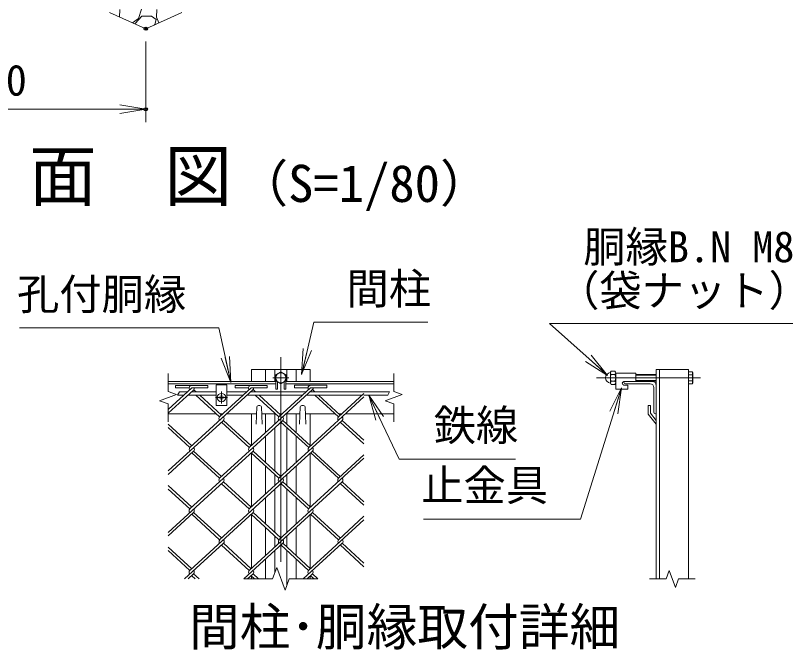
# Model space of a CAD drawing. Units: millimetres at full size; details may follow other scales. Extents: x -16800 to 16800, y -11880 to 11880.
# Drawn here: x -7879 to -3100, y -7895 to -3960 of the extents above; entities that cross this region are included whole.
import ezdxf
from ezdxf.enums import TextEntityAlignment as Align

# ---------------------------------------------------------------- set-up
doc = ezdxf.new("R2010")
doc.units = ezdxf.units.MM
doc.header["$LTSCALE"] = 40
doc.header["$PDMODE"] = 32
doc.header["$PDSIZE"] = 20
doc.linetypes.add('USER1', pattern=[50.8, 31.75, -6.35, 6.35, -6.35])
for name, color, linetype, lineweight in [('0-0_D-STR1', 1, 'Continuous', 18), ('0-1_D-BMK', 2, 'USER1', 13), ('0-2_D-STR3', 3, 'Continuous', 13), ('0-3_D-STR4', 7, 'Continuous', 18), ('0-5_D-DCR-HCH', 7, 'Continuous', 13), ('0-6_D-STR-DIM', 7, 'Continuous', 13), ('0-7_0', 7, 'Continuous', 18), ('0-9_D-STR-TXT', 7, 'Continuous', 13), ('0-A_D-STR2', 7, 'Continuous', 13), ('0-B_D-TTL-TXT', 7, 'Continuous', 13)]:
    doc.layers.add(name, color=color, linetype=linetype, lineweight=lineweight)
doc.layers.add('0-8_Defpoints', color=253, linetype='Continuous')
doc.styles.add('ＭＳ ゴシック', font='')
doc.styles.get('ＭＳ ゴシック').set_extended_font_data('MS Gothic')

# ---------------------------------------------------------------- blocks, each defined once
blk = doc.blocks.new('_Open')
at = {"layer": '0-7_0'}
blk.add_line((-40, 6.67), (0, 0), dxfattribs=at)
blk.add_lwpolyline([(-40, -6.67), (0, 0), (-40, 0)], dxfattribs=at)

msp = doc.modelspace()

# ---------------------------------------------------------------- linework, layer by layer
at = {"layer": '0-0_D-STR1'}
for p, q in [((-6413.9, -6156.57), (-6048.9, -6156.57)), ((-6413.9, -6231.57), (-6413.9, -6156.57)), ((-6326.4, -6231.57), (-6326.4, -6156.57)), ((-6268.9, -6156.57), (-6268.9, -6231.57)), ((-6193.9, -6156.57), (-6193.9, -6231.57)), ((-6136.4, -6231.57), (-6136.4, -6156.57)), ((-6048.9, -6231.57), (-6048.9, -6156.57)), ((-3902.79, -7456.57), (-3902.79, -6156.57)), ((-3902.79, -6156.57), (-3702.79, -6156.57)), ((-3882.79, -7456.57), (-3882.79, -6156.57)), ((-3702.79, -7456.57), (-3702.79, -6156.57)), ((-6931.4, -6231.57), (-6262.65, -6231.57)), ((-6931.4, -6246.57), (-6262.65, -6246.57)), ((-6200.15, -6231.57), (-5531.4, -6231.57)), ((-6200.15, -6246.57), (-5531.4, -6246.57)), ((-4102.79, -6231.57), (-3927.79, -6231.57)), ((-4102.79, -6236.57), (-4102.79, -6231.57)), ((-4092.79, -6246.57), (-3940.29, -6246.57)), ((-3902.79, -6256.57), (-3902.79, -6431.57)), ((-3917.79, -6269.07), (-3917.79, -6421.57)), ((-6381.4, -6389.68), (-6385.15, -6497.18)), ((-6351.4, -6389.68), (-6347.65, -6497.18)), ((-6111.4, -6389.68), (-6115.15, -6497.18)), ((-6081.4, -6389.68), (-6077.65, -6497.18)), ((-3952.79, -6379.68), (-3952.79, -6434.68)), ((-3937.79, -6379.68), (-3952.79, -6379.68)), ((-3937.79, -6379.68), (-3937.79, -6429.07)), ((-6931.4, -6431.57), (-6633.51, -6431.57)), ((-6609.82, -6431.57), (-6590.25, -6431.57)), ((-6567.16, -6431.57), (-6382.86, -6431.57)), ((-6413.9, -6628.93), (-6413.9, -6431.57)), ((-6264.87, -6431.57), (-6349.94, -6431.57)), ((-6326.4, -6548.75), (-6326.4, -6431.57)), ((-6268.9, -6431.57), (-6268.9, -6496.06)), ((-6221.62, -6431.57), (-6241.19, -6431.57)), ((-6112.86, -6431.57), (-6198.53, -6431.57)), ((-6193.9, -6431.57), (-6193.9, -6496.6)), ((-6136.4, -6549.29), (-6136.4, -6431.57)), ((-5896.23, -6431.57), (-6079.94, -6431.57)), ((-6048.9, -6629.47), (-6048.9, -6431.57)), ((-5852.98, -6431.57), (-5872.55, -6431.57)), ((-5531.4, -6431.57), (-5829.29, -6431.57)), ((-3952.79, -6434.68), (-3902.79, -6497.18)), ((-3937.79, -6429.07), (-3902.79, -6474.32)), ((-3907.79, -6431.57), (-3902.79, -6431.57)), ((-6268.9, -6517.76), (-6268.9, -6787.32)), ((-6193.9, -6518.3), (-6193.9, -6786.83)), ((-6326.4, -6734.63), (-6326.4, -6570.45)), ((-6136.4, -6734.14), (-6136.4, -6570.99)), ((-6413.9, -7010.13), (-6413.9, -6676.15)), ((-6048.9, -7010.62), (-6048.9, -6675.67)), ((-6326.4, -6929.95), (-6326.4, -6756.33)), ((-6136.4, -6930.44), (-6136.4, -6755.84)), ((-6268.9, -6809.02), (-6268.9, -6877.26)), ((-6193.9, -6808.53), (-6193.9, -6877.75)), ((-6268.9, -6898.96), (-6268.9, -7168.52)), ((-6193.9, -6899.45), (-6193.9, -7168.03)), ((-6326.4, -7115.83), (-6326.4, -6951.65)), ((-6136.4, -7115.34), (-6136.4, -6952.14)), ((-6413.9, -7391.32), (-6413.9, -7057.35)), ((-6048.9, -7391.81), (-6048.9, -7056.86)), ((-6326.4, -7311.15), (-6326.4, -7137.53)), ((-6136.4, -7311.63), (-6136.4, -7137.04)), ((-6268.9, -7190.22), (-6268.9, -7258.46)), ((-6193.9, -7189.73), (-6193.9, -7258.95)), ((-6268.9, -7280.16), (-6268.9, -7418.65)), ((-6193.9, -7280.65), (-6193.9, -7494.5)), ((-6326.4, -7456.57), (-6326.4, -7332.85)), ((-6136.4, -7456.57), (-6136.4, -7333.34)), ((-6413.9, -7456.57), (-6413.9, -7438.55)), ((-6048.9, -7456.57), (-6048.9, -7438.06))]:
    msp.add_line(p, q, dxfattribs=at)
for centre, radius, start, end in [((-4092.79, -6236.57), 10, 180, 270), ((-3940.29, -6269.07), 22.5, 0, 90), ((-3927.79, -6256.57), 25, 0, 90), ((-6366.4, -6395.93), 16.25, 22.61986, 157.38014), ((-6096.4, -6395.93), 16.25, 22.61986, 157.38014), ((-3907.79, -6421.57), 10, 180, 270)]:
    msp.add_arc(centre, radius, start, end, dxfattribs=at)
at = {"layer": '0-1_D-BMK'}
for p, q in [((-6231.4, -6081.57), (-6231.4, -7456.57)), ((-6181.4, -6209.07), (-6281.4, -6209.07)), ((-4273.95, -6209.07), (-3627.79, -6209.07)), ((-6600.04, -6294.37), (-6600.04, -6368.77)), ((-6637.24, -6331.57), (-6562.84, -6331.57))]:
    msp.add_line(p, q, dxfattribs=at)
at = {"layer": '0-2_D-STR3'}
for p, q in [((-4186.54, -6177.9), (-4186.54, -6239.63)), ((-4186.54, -6177.9), (-4186.54, -6239.63)), ((-4159.04, -6168.57), (-4181.54, -6168.57)), ((-4181.54, -6188.82), (-4159.04, -6188.82)), ((-4154.04, -6177.9), (-4154.04, -6239.63)), ((-4154.04, -6177.9), (-4154.04, -6239.63)), ((-4154.04, -6179.07), (-4029.04, -6179.07)), ((-4154.04, -6179.07), (-4154.04, -6279.07)), ((-4029.04, -6179.07), (-4029.04, -6231.57)), ((-3902.79, -6189.07), (-4029.04, -6189.07)), ((-3902.79, -6192.82), (-4029.04, -6192.82)), ((-3702.79, -6171.55), (-3679.77, -6171.55)), ((-3702.79, -6171.55), (-3702.79, -6246.6)), ((-3702.79, -6190.31), (-3679.77, -6190.31)), ((-3676.29, -6177.57), (-3679.77, -6171.55)), ((-3676.29, -6177.57), (-3676.29, -6240.57)), ((-6632.54, -6381.57), (-6632.54, -6251.57)), ((-6262.65, -6228.56), (-6262.65, -6279.07)), ((-6252.65, -6234.33), (-6252.65, -6279.07)), ((-6210.15, -6234.33), (-6210.15, -6279.07)), ((-6200.15, -6228.56), (-6200.15, -6279.07)), ((-4181.54, -6229.32), (-4159.04, -6229.32)), ((-4159.04, -6249.57), (-4181.54, -6249.57)), ((-4102.79, -6231.57), (-4029.04, -6231.57)), ((-4102.79, -6254.07), (-4079.04, -6254.07)), ((-4079.04, -6254.07), (-4079.04, -6279.07)), ((-3902.79, -6225.32), (-4029.04, -6225.32)), ((-3902.79, -6229.07), (-4029.04, -6229.07)), ((-3702.79, -6227.84), (-3679.77, -6227.84)), ((-3702.79, -6246.6), (-3679.77, -6246.6)), ((-3676.29, -6240.57), (-3679.77, -6246.6)), ((-6861.1, -6296.57), (-6811.57, -6296.57)), ((-6787.88, -6296.57), (-6632.54, -6296.57)), ((-6567.54, -6296.57), (-6442.93, -6296.57)), ((-6419.84, -6296.57), (-6074.29, -6296.57)), ((-6262.65, -6279.07), (-6252.65, -6279.07)), ((-6210.15, -6279.07), (-6200.15, -6279.07)), ((-6051.2, -6296.57), (-5557.21, -6296.57)), ((-4154.04, -6279.07), (-4079.04, -6279.07)), ((-6872.65, -6316.57), (-6833.39, -6316.57)), ((-6809.71, -6316.57), (-6632.54, -6316.57)), ((-6609.18, -6329.61), (-6616.79, -6329.74)), ((-6616.79, -6329.74), (-6616.79, -6333.4)), ((-6616.79, -6329.74), (-6616.79, -6333.4)), ((-6609.18, -6333.53), (-6616.79, -6333.4)), ((-6604.54, -6327.25), (-6609.18, -6329.61)), ((-6604.54, -6335.9), (-6609.18, -6333.53)), ((-6604.45, -6327.16), (-6602, -6322.55)), ((-6604.45, -6335.99), (-6602, -6340.6)), ((-6601.87, -6314.82), (-6602, -6322.55)), ((-6601.87, -6348.32), (-6602, -6340.6)), ((-6601.99, -6314.82), (-6598.21, -6314.82)), ((-6601.87, -6348.32), (-6598.21, -6348.32)), ((-6598.21, -6314.82), (-6598.08, -6322.55)), ((-6598.21, -6348.32), (-6598.08, -6340.6)), ((-6595.63, -6327.16), (-6598.08, -6322.55)), ((-6595.63, -6335.99), (-6598.08, -6340.6)), ((-6595.53, -6327.25), (-6590.89, -6329.61)), ((-6595.53, -6335.9), (-6590.89, -6333.53)), ((-6590.89, -6333.53), (-6583.29, -6333.4)), ((-6567.54, -6316.57), (-6464.75, -6316.57)), ((-6441.66, -6316.57), (-6096.12, -6316.57)), ((-6073.02, -6316.57), (-5727.48, -6316.57)), ((-5715.99, -6316.57), (-5568.75, -6316.57)), ((-6567.54, -6381.57), (-6632.54, -6381.57))]:
    msp.add_line(p, q, dxfattribs=at)
msp.add_lwpolyline([(-6198.9, -6190.31), (-6231.4, -6171.55), (-6263.9, -6190.31), (-6263.9, -6227.84), (-6231.4, -6246.6), (-6198.9, -6227.84)], close=True, dxfattribs=at)
for points in [[(-6632.54, -6251.57), (-6567.54, -6251.57), (-6567.54, -6381.57)], [(-6590.89, -6329.61), (-6583.29, -6329.74), (-6583.29, -6333.4)]]:
    msp.add_lwpolyline(points, dxfattribs=at)
for centre, radius in [((-6231.4, -6209.07), 31.25), ((-6600.04, -6331.57), 26.25)]:
    msp.add_circle(centre, radius, dxfattribs=at)
for centre, radius, start, end in [((-4184.04, -6209.07), 32.5, 97.16806, 262.83194), ((-4188.4, -6174.35), 2.5, 277.16806, 350.16084), ((-4173.85, -6178.7), 12.71, 127.21089, 232.78911), ((-4143.03, -6209.07), 43.51, 152.26063, 207.73937), ((-4166.72, -6178.7), 12.71, 307.21089, 52.78911), ((-4197.54, -6209.07), 43.51, 332.26063, 27.73937), ((-3693.48, -6180.93), 16.61, 325.61585, 34.38415), ((-3738.96, -6209.07), 62.1, 342.4121, 17.5879), ((-4188.4, -6243.8), 2.5, 16.57981, 82.83194), ((-4173.79, -6239.45), 12.75, 127.42505, 232.57495), ((-4166.78, -6239.45), 12.75, 307.42505, 52.57495), ((-4102.79, -6242.82), 11.25, 90, 270), ((-3693.48, -6237.22), 16.61, 325.61585, 34.38415)]:
    msp.add_arc(centre, radius, start, end, dxfattribs=at)
at = {"layer": '0-3_D-STR4'}
msp.add_lwpolyline([(-7295.08, -3942.48), (-7070.08, -4042.48), (-6845.08, -3942.48)], dxfattribs=at)
at = {"layer": '0-5_D-DCR-HCH'}
for p, q in [((-7230.27, -3922.93), (-7232.53, -3970.28)), ((-7135.97, -4010.33), (-7094.57, -3964.33)), ((-7115.27, -3978.13), (-7096.87, -3920.63)), ((-7094.57, -3964.33), (-7034.77, -3964.33)), ((-7034.77, -3964.33), (-7004.87, -3985.03)), ((-7000.27, -3922.93), (-7002.57, -3971.23)), ((-7151.63, -4006.23), (-7115.27, -3978.13)), ((-7133.72, -4014.2), (-7135.97, -4010.33)), ((-7004.87, -3985.03), (-7014.07, -4017.23)), ((-7002.57, -3971.23), (-6987.94, -4005.97)), ((-7069.01, -4042), (-7071.62, -4041.79)), ((-7014.07, -4017.23), (-7018.49, -4019.55))]:
    msp.add_line(p, q, dxfattribs=at)
at = {"layer": '0-6_D-STR-DIM'}
for p, q in [((-7070.08, -4122.48), (-7070.08, -4622.48)), ((-9070.08, -4542.48), (-7070.08, -4542.48)), ((-6931.4, -6181.57), (-6931.4, -6293.09)), ((-5531.4, -6181.57), (-5531.4, -6293.09)), ((-6878.54, -6312.33), (-6931.4, -6293.09)), ((-6861.1, -6296.57), (-6872.65, -6316.57)), ((-5557.21, -6296.57), (-5568.75, -6316.57)), ((-6984.26, -6350.81), (-6878.54, -6312.33)), ((-6931.4, -6370.05), (-6984.26, -6350.81)), ((-6931.4, -6370.05), (-6931.4, -6481.57)), ((-5531.4, -6370.05), (-5531.4, -6481.57)), ((-6282.7, -7456.57), (-6257.05, -7386.1)), ((-6257.05, -7386.1), (-6205.75, -7527.05)), ((-3822.02, -7403.71), (-3841.26, -7456.57)), ((-3783.55, -7509.43), (-3822.02, -7403.71)), ((-6282.7, -7456.57), (-6461.4, -7456.57)), ((-6205.75, -7527.05), (-6180.1, -7456.57)), ((-6001.4, -7456.57), (-6180.1, -7456.57)), ((-3944.04, -7456.57), (-3841.26, -7456.57)), ((-3764.31, -7456.57), (-3783.55, -7509.43)), ((-3764.31, -7456.57), (-3661.54, -7456.57))]:
    msp.add_line(p, q, dxfattribs=at)
msp.add_lwpolyline([(-5531.4, -6370.05), (-5584.26, -6350.81), (-5478.54, -6312.33), (-5531.4, -6293.09)], dxfattribs=at)
at = {"layer": '0-8_Defpoints'}
for p in [(-7070.08, -4042.48), (-7070.08, -4542.48)]:
    msp.add_point(p, dxfattribs=at)
at = {"layer": '0-9_D-STR-TXT'}
for points in [[(-5318.66, -5864.42), (-6027.94, -5864.42), (-6102.09, -6187.05)], [(-2680.96, -5872.09), (-4564.86, -5872.09), (-4205.33, -6192.53)], [(-7852.36, -5899.66), (-6616.18, -5899.66), (-6542.92, -6236.25)], [(-5347.19, -7086.91), (-4371.92, -7086.91), (-4118.82, -6273.84)], [(-4774.96, -6714.6), (-5498.45, -6714.6), (-5685.56, -6318.38)]]:
    msp.add_lwpolyline(points, dxfattribs=at)
at = {"layer": '0-A_D-STR2'}
for p, q in [((-6884.36, -6271.64), (-6884.36, -6255.64)), ((-6884.36, -6255.64), (-6684.36, -6255.64)), ((-6684.36, -6271.64), (-6684.36, -6255.64)), ((-6515.72, -6271.64), (-6515.72, -6255.64)), ((-6515.72, -6255.64), (-6315.72, -6255.64)), ((-6315.72, -6271.64), (-6315.72, -6255.64)), ((-6146.81, -6271.39), (-6146.81, -6255.39)), ((-6146.81, -6255.39), (-5946.81, -6255.39)), ((-5946.81, -6271.39), (-5946.81, -6255.39)), ((-6784.36, -6271.64), (-6931.4, -6406.38)), ((-6772.52, -6282.49), (-6931.4, -6428.08)), ((-6884.36, -6271.64), (-6800.42, -6271.64)), ((-6404.17, -6282.22), (-6796.47, -6641.69)), ((-6784.36, -6271.64), (-6684.36, -6271.64)), ((-6780.83, -6296.57), (-6784.36, -6293.34)), ((-6757.15, -6296.57), (-6772.52, -6282.49)), ((-6415.72, -6271.64), (-6611.88, -6451.39)), ((-6515.72, -6271.64), (-6431.78, -6271.64)), ((-6035.54, -6282.22), (-6427.83, -6641.69)), ((-6412.2, -6296.57), (-6416.02, -6293.07)), ((-6415.72, -6271.64), (-6315.72, -6271.64)), ((-6388.51, -6296.57), (-6404.17, -6282.22)), ((-6046.81, -6271.39), (-6243.24, -6451.39)), ((-6146.81, -6271.39), (-6062.87, -6271.39)), ((-6043.56, -6296.57), (-6047.38, -6293.07)), ((-6046.81, -6271.39), (-5946.81, -6271.39)), ((-6019.87, -6296.57), (-6035.54, -6282.22)), ((-5715.99, -6306.04), (-5874.6, -6451.39)), ((-6611.88, -6451.39), (-6759.01, -6316.57)), ((-6600.04, -6440.54), (-6735.33, -6316.57)), ((-6243.24, -6451.39), (-6390.37, -6316.57)), ((-6231.4, -6440.54), (-6366.69, -6316.57)), ((-5715.99, -6327.75), (-6058.92, -6641.99)), ((-5874.6, -6451.39), (-6021.73, -6316.57)), ((-5862.76, -6440.54), (-5998.05, -6316.57)), ((-6588.49, -6472.82), (-6931.4, -6787.04)), ((-6784.63, -6630.84), (-6931.4, -6496.35)), ((-6219.86, -6472.82), (-6612.15, -6832.29)), ((-6427.83, -6641.69), (-6600.31, -6483.64)), ((-6415.99, -6630.84), (-6588.46, -6472.79)), ((-5851.22, -6472.82), (-6243.51, -6832.29)), ((-6058.92, -6641.99), (-6231.7, -6483.67)), ((-6047.08, -6631.14), (-6219.86, -6472.82)), ((-5715.99, -6618.44), (-5863.06, -6483.67)), ((-5715.99, -6596.74), (-5851.22, -6472.82)), ((-6796.47, -6641.69), (-6931.4, -6518.05)), ((-6772.78, -6663.39), (-6931.4, -6808.74)), ((-6404.15, -6663.39), (-6796.47, -7022.89)), ((-6612.15, -6832.29), (-6784.63, -6674.24)), ((-6600.31, -6821.44), (-6772.78, -6663.39)), ((-6035.54, -6663.42), (-6427.83, -7022.89)), ((-6243.51, -6832.29), (-6415.99, -6674.24)), ((-6231.67, -6821.44), (-6404.15, -6663.39)), ((-5874.9, -6832.32), (-6046.35, -6675.22)), ((-5863.06, -6821.47), (-6035.54, -6663.42)), ((-5715.99, -6686.7), (-5874.9, -6832.32)), ((-5715.99, -6708.4), (-6059.19, -7022.89)), ((-6588.46, -6853.99), (-6931.4, -7168.23)), ((-6784.63, -7012.04), (-6931.4, -6877.54)), ((-6219.83, -6853.99), (-6612.15, -7213.49)), ((-6427.83, -7022.89), (-6599.27, -6865.79)), ((-6415.99, -7012.04), (-6588.46, -6853.99)), ((-5851.22, -6854.02), (-6243.51, -7213.49)), ((-6059.19, -7022.89), (-6231.67, -6864.84)), ((-6047.35, -7012.04), (-6219.83, -6853.99)), ((-5715.99, -6999.64), (-5863.06, -6864.87)), ((-5715.99, -6977.93), (-5851.22, -6854.02)), ((-6796.47, -7022.89), (-6931.4, -6899.24)), ((-6772.78, -7044.59), (-6931.4, -7189.94)), ((-6404.15, -7044.59), (-6794.43, -7402.22)), ((-6612.15, -7213.49), (-6784.63, -7055.44)), ((-6600.31, -7202.64), (-6772.79, -7044.59)), ((-6035.51, -7044.59), (-6427.83, -7404.09)), ((-6243.51, -7213.49), (-6415.99, -7055.44)), ((-6231.67, -7202.64), (-6404.15, -7044.59)), ((-5874.87, -7213.49), (-6047.35, -7055.44)), ((-5863.03, -7202.64), (-6035.51, -7044.59)), ((-5715.99, -7067.9), (-5874.87, -7213.49)), ((-5715.99, -7089.6), (-6059.22, -7404.11)), ((-6784.63, -7393.24), (-6931.4, -7258.74)), ((-6588.46, -7235.19), (-6830.06, -7456.57)), ((-6427.83, -7404.09), (-6599.27, -7246.99)), ((-6415.99, -7393.24), (-6588.46, -7235.19)), ((-6219.83, -7235.19), (-6461.42, -7456.57)), ((-6059.19, -7404.09), (-6231.67, -7246.04)), ((-6047.35, -7393.24), (-6219.83, -7235.19)), ((-5715.99, -7380.83), (-5863.06, -7246.07)), ((-6796.47, -7404.08), (-6931.4, -7280.44)), ((-6772.78, -7425.79), (-6806.38, -7456.57)), ((-6762.87, -7456.57), (-6784.63, -7436.64)), ((-6739.19, -7456.57), (-6772.79, -7425.79)), ((-6404.15, -7425.79), (-6437.74, -7456.57)), ((-6394.23, -7456.57), (-6415.99, -7436.64)), ((-6370.55, -7456.57), (-6404.15, -7425.79)), ((-6035.51, -7425.79), (-6069.1, -7456.57)), ((-6025.59, -7456.57), (-6047.35, -7436.64)), ((-6001.91, -7456.57), (-6035.51, -7425.79))]:
    msp.add_line(p, q, dxfattribs=at)
msp.add_lwpolyline([(-5715.99, -7359.13), (-5851.22, -7235.22), (-6092.79, -7456.57)], dxfattribs=at)
for centre, start, end in [((-6784.36, -6271.64), 95, 222.5), ((-6415.72, -6271.64), 85, 222.5), ((-6046.81, -6271.39), 85, 222.5), ((-6784.36, -6271.64), 317.5, 0), ((-6415.72, -6271.64), 317.5, 0), ((-6047.08, -6271.64), 317.5, 0.89905), ((-6600.04, -6462.24), 137.5, 222.5), ((-6600.04, -6462.24), 317.5, 42.5), ((-6231.4, -6462.24), 137.5, 222.5), ((-6231.4, -6462.24), 317.5, 42.5), ((-5862.76, -6462.24), 137.5, 222.5), ((-5862.76, -6462.24), 317.5, 42.5), ((-6784.36, -6652.84), 137.5, 222.5), ((-6784.36, -6652.84), 317.5, 42.5), ((-6415.72, -6652.84), 137.5, 222.5), ((-6415.72, -6652.84), 317.5, 42.5), ((-6047.08, -6652.84), 137.5, 222.5), ((-6047.08, -6652.84), 317.5, 42.5), ((-6600.31, -6843.14), 137.5, 222.5), ((-6600.31, -6843.14), 317.5, 42.5), ((-6231.4, -6843.44), 137.5, 222.5), ((-6231.4, -6843.44), 317.5, 42.5), ((-5862.76, -6843.44), 137.5, 222.5), ((-5862.76, -6843.44), 317.5, 42.5), ((-6784.66, -7033.77), 137.5, 222.5), ((-6784.66, -7033.77), 317.5, 42.5), ((-6416.02, -7033.77), 137.5, 222.5), ((-6416.02, -7033.77), 317.5, 42.5), ((-6047.38, -7033.77), 137.5, 222.5), ((-6047.38, -7033.77), 317.5, 42.5), ((-6599.27, -7225.28), 137.5, 222.5), ((-6599.27, -7225.28), 317.5, 42.5), ((-6230.37, -7225.58), 137.5, 222.5), ((-6230.37, -7225.58), 317.5, 42.5), ((-5861.73, -7225.58), 137.5, 222.5), ((-5861.73, -7225.58), 317.5, 42.5), ((-6784.66, -7414.96), 137.5, 222.5), ((-6784.66, -7414.96), 317.5, 42.5), ((-6416.02, -7414.96), 137.5, 222.5), ((-6416.02, -7414.96), 317.5, 42.5), ((-6047.38, -7414.96), 137.5, 222.5), ((-6047.38, -7414.96), 317.5, 42.5)]:
    msp.add_arc(centre, 16.06, start, end, dxfattribs=at)

# ---------------------------------------------------------------- block references
at = {"layer": '0-6_D-STR-DIM', "xscale": 4, "yscale": 4}
msp.add_blockref('_Open', (-7070.08, -4542.48), dxfattribs=at)
at = {"layer": '0-9_D-STR-TXT', "xscale": 4, "yscale": 4}
for p, rotation in [((-6102.54, -6189), 257.05652), ((-4203.84, -6193.87), 318.28965), ((-6542.5, -6238.21), 282.27872), ((-5686.41, -6316.57), 115.27885), ((-4118.23, -6271.93), 72.70943)]:
    msp.add_blockref('_Open', p, dxfattribs=dict(at, rotation=rotation))

# ---------------------------------------------------------------- texts
at = {"layer": '0-6_D-STR-DIM', "style": 'ＭＳ ゴシック'}
msp.add_text('2000', height=192.4, dxfattribs=at).set_placement((-8331.16, -4515.49), align=Align.BOTTOM_LEFT)
at = {"layer": '0-9_D-STR-TXT', "style": 'ＭＳ ゴシック'}
for s, p in [('胴縁B.N M8x95', (-4355.08, -5549.19)), ('間柱', (-5824.25, -5809.51)), ('（袋ナット）', (-4517.51, -5820.73)), ('孔付胴縁', (-7868.61, -5843.74)), ('鉄線', (-5283.59, -6657.15)), ('止金具', (-5360.39, -7029.97))]:
    msp.add_text(s, height=192.4, dxfattribs=at).set_placement(p, align=Align.BOTTOM_LEFT)
at = {"layer": '0-B_D-TTL-TXT', "style": 'ＭＳ ゴシック'}
for s, height, p in [('正\u3000面\u3000図', 307.9, (-8633.96, -5201.69)), ('（S=1/80）', 230.8, (-6501.27, -5186.89)), ('間柱･胴縁取付詳細', 230.8, (-6801.57, -7938.8))]:
    msp.add_text(s, height=height, dxfattribs=at).set_placement(p, align=Align.BOTTOM_LEFT)

doc.saveas('drawing.dxf')
